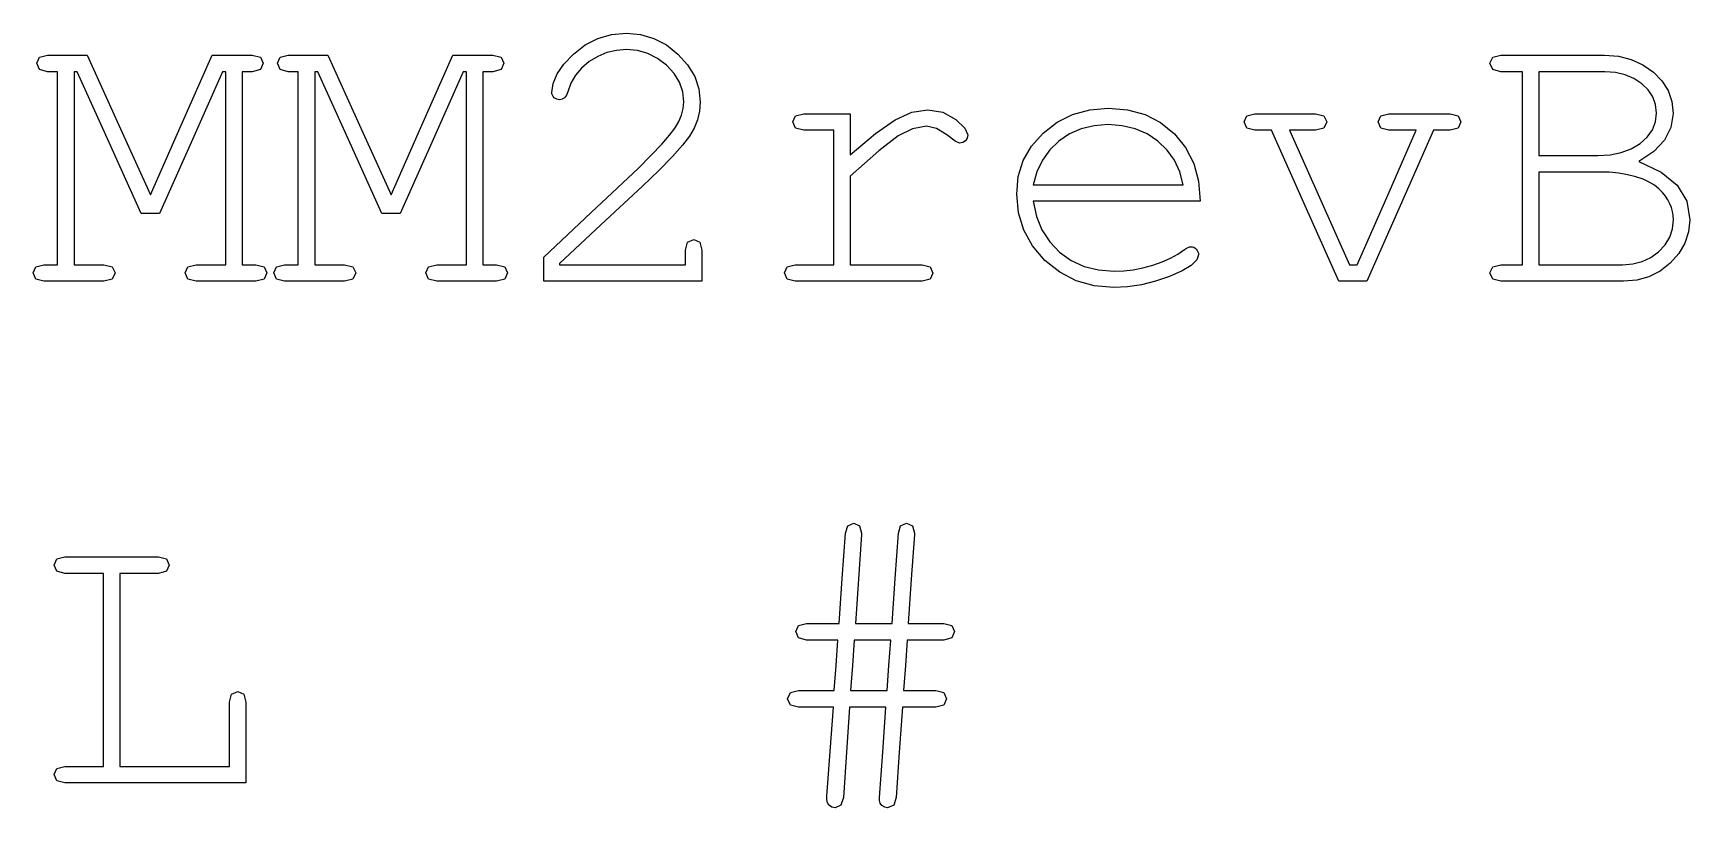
# Model space of a CAD drawing. Extents: x 0 to 32.1, y 0 to 15.
import ezdxf

# ---------------------------------------------------------------- set-up
doc = ezdxf.new("R2010")
doc.units = 0
doc.layers.add('Layer_1', color=7, linetype='CONTINUOUS')

msp = doc.modelspace()

# ---------------------------------------------------------------- linework, layer by layer
at = {"layer": 'Layer_1', "color": 7}
for points in [[(10.043137, 13.849738), (10.069356, 14.027521), (10.148048, 14.211135), (10.279199, 14.400577), (10.462816, 14.595852), (10.687233, 14.772664), (10.933024, 14.898958), (11.200186, 14.974735), (11.488722, 14.999994), (11.763654, 14.974735), (12.021103, 14.898958), (12.261065, 14.772664), (12.483541, 14.595852), (12.673954, 14.386005), (12.809962, 14.160617), (12.89157, 13.919684), (12.918776, 13.663209), (12.905653, 13.490765), (12.866308, 13.323182), (12.800734, 13.160455), (12.708927, 13.002589), (12.576313, 12.828686), (12.380555, 12.6101), (12.12165, 12.346823), (11.799601, 12.038859), (10.995197, 11.288856), (10.190793, 10.538857), (10.190793, 10.527201), (10.190793, 10.515545), (11.411001, 10.515545), (12.631208, 10.515545), (12.631208, 10.65544), (12.631208, 10.795337), (12.672009, 10.952718), (12.79442, 11.005181), (12.910998, 10.952718), (12.94986, 10.795337), (12.94986, 10.496114), (12.94986, 10.196891), (11.41877, 10.196891), (9.887684, 10.196891), (9.887684, 10.430051), (9.887684, 10.663212), (10.804782, 11.525906), (11.72188, 12.3886), (11.970097, 12.638274), (12.170712, 12.851035), (12.323724, 13.026877), (12.429134, 13.165804), (12.503937, 13.287726), (12.557371, 13.412562), (12.589431, 13.540315), (12.600127, 13.670984), (12.579243, 13.866739), (12.516581, 14.049867), (12.412145, 14.220366), (12.265937, 14.378239), (12.092034, 14.510846), (11.904534, 14.605566), (11.703434, 14.6624), (11.488733, 14.681337), (11.294917, 14.666746), (11.109847, 14.623033), (10.933517, 14.550174), (10.765937, 14.448165), (10.620697, 14.324295), (10.503631, 14.185856), (10.414739, 14.032844), (10.354019, 13.865263), (10.326333, 13.797256), (10.289904, 13.74868), (10.244729, 13.719535), (10.190813, 13.709826), (10.164087, 13.712366), (10.138348, 13.719648), (10.113569, 13.731783), (10.089777, 13.748773), (10.069373, 13.772564), (10.05481, 13.797343), (10.046061, 13.823082), (10.043154, 13.849809)], [(2.44819, 11.510429), (2.269434, 11.510429), (2.09068, 11.510429), (1.472802, 12.88219), (0.854927, 14.253951), (0.823838, 14.253951), (0.792751, 14.253951), (0.792751, 12.384782), (0.792751, 10.51561), (1.080316, 10.51561), (1.36788, 10.51561), (1.531092, 10.476751), (1.585496, 10.36017), (1.531092, 10.237759), (1.36788, 10.196956), (0.788865, 10.196956), (0.209849, 10.196956), (0.052465, 10.237759), (0.000006, 10.36017), (0.052465, 10.476751), (0.209849, 10.51561), (0.341974, 10.51561), (0.474099, 10.51561), (0.474099, 12.384782), (0.474099, 14.253951), (0.376947, 14.253951), (0.279798, 14.253951), (0.122414, 14.294752), (0.069954, 14.417163), (0.122414, 14.53374), (0.279798, 14.572605), (0.664512, 14.572605), (1.049229, 14.572605), (1.659331, 13.220272), (2.269434, 11.86794), (2.86788, 13.220272), (3.466327, 14.572605), (3.854927, 14.572605), (4.243527, 14.572605), (4.400908, 14.53374), (4.453374, 14.417163), (4.400908, 14.294752), (4.243527, 14.253951), (4.146378, 14.253951), (4.049228, 14.253951), (4.049228, 12.384782), (4.049228, 10.51561), (4.181351, 10.51561), (4.313476, 10.51561), (4.470857, 10.476751), (4.523322, 10.36017), (4.470857, 10.237759), (4.313476, 10.196956), (3.73446, 10.196956), (3.155445, 10.196956), (2.998058, 10.237759), (2.945601, 10.36017), (2.998058, 10.476751), (3.155445, 10.51561), (3.44301, 10.51561), (3.730574, 10.51561), (3.730574, 12.384782), (3.730574, 14.253951), (3.699485, 14.253951), (3.668398, 14.253951), (3.058293, 12.88219), (2.44819, 11.510429)], [(7.108368, 11.510429), (6.929611, 11.510429), (6.750854, 11.510429), (6.13298, 12.88219), (5.515105, 14.253951), (5.484015, 14.253951), (5.452928, 14.253951), (5.452928, 12.384779), (5.452928, 10.51561), (5.740493, 10.51561), (6.028058, 10.51561), (6.191267, 10.476751), (6.245674, 10.36017), (6.191267, 10.237759), (6.028058, 10.196956), (5.449042, 10.196956), (4.870027, 10.196956), (4.712643, 10.237759), (4.66018, 10.36017), (4.712643, 10.476751), (4.870027, 10.51561), (5.002149, 10.51561), (5.134274, 10.51561), (5.134274, 12.384782), (5.134274, 14.253951), (5.037122, 14.253951), (4.939973, 14.253951), (4.782591, 14.294752), (4.730129, 14.417163), (4.782591, 14.53374), (4.939973, 14.572605), (5.324687, 14.572605), (5.709404, 14.572605), (6.319506, 13.220272), (6.929611, 11.86794), (7.528055, 13.220272), (8.126501, 14.572605), (8.515102, 14.572605), (8.903705, 14.572605), (9.061086, 14.53374), (9.113548, 14.417163), (9.061086, 14.294752), (8.903705, 14.253951), (8.806553, 14.253951), (8.709403, 14.253951), (8.709403, 12.384782), (8.709403, 10.51561), (8.841528, 10.51561), (8.973653, 10.51561), (9.131032, 10.476751), (9.183497, 10.36017), (9.131032, 10.237759), (8.973653, 10.196956), (8.394638, 10.196956), (7.815622, 10.196956), (7.658235, 10.237759), (7.605776, 10.36017), (7.658235, 10.476751), (7.815622, 10.51561), (8.103187, 10.51561), (8.390752, 10.51561), (8.390752, 12.384782), (8.390752, 14.253951), (8.359662, 14.253951), (8.328575, 14.253951), (7.71847, 12.88219), (7.108368, 11.510429)], [(28.839298, 10.515537), (28.839298, 12.384706), (28.839298, 14.253877), (28.629452, 14.253877), (28.419608, 14.253877), (28.262227, 14.294678), (28.209765, 14.417089), (28.262227, 14.533667), (28.419608, 14.572532), (29.4222, 14.572532), (30.424792, 14.572532), (30.696812, 14.552127), (30.945514, 14.490922), (31.170903, 14.388915), (31.372977, 14.246105), (31.539586, 14.076577), (31.658597, 13.886647), (31.730002, 13.676315), (31.753793, 13.445587), (31.712501, 13.171623), (31.588634, 12.924859), (31.382191, 12.705299), (31.09317, 12.512945), (31.524998, 12.311356), (31.833453, 12.056337), (32.018523, 11.747888), (32.080217, 11.386003), (32.056426, 11.149927), (31.985021, 10.931337), (31.866013, 10.730237), (31.699403, 10.546623), (31.503157, 10.393611), (31.287483, 10.284317), (31.052378, 10.21874), (30.797847, 10.196896), (30.203287, 10.196896), (29.608726, 10.196896), (28.419608, 10.196896), (28.262227, 10.2377), (28.209765, 10.360111), (28.262227, 10.476691), (28.419608, 10.515551), (28.629452, 10.515551), (28.839298, 10.515551)], [(29.157953, 12.629539), (29.729196, 12.629539), (30.014819, 12.629539), (30.300439, 12.629539), (30.537968, 12.644102), (30.753157, 12.687821), (30.946, 12.760688), (31.116501, 12.862694), (31.255911, 12.987044), (31.355487, 13.126942), (31.415234, 13.282381), (31.435159, 13.453368), (31.417181, 13.617063), (31.36326, 13.766189), (31.273394, 13.900741), (31.147588, 14.020725), (30.995061, 14.122732), (30.825048, 14.195593), (30.637548, 14.239312), (30.432564, 14.253875), (30.113913, 14.253875), (29.795258, 14.253875), (29.157953, 14.253875), (29.157953, 13.441698), (29.157953, 12.629522)], [(17.93647, 12.870464), (17.856804, 12.911264), (17.695537, 13.033676), (17.495404, 13.156084), (17.299164, 13.19689), (17.029083, 13.150256), (16.747352, 13.010361), (16.376235, 12.722794), (15.822481, 12.233158), (15.822481, 11.37435), (15.822481, 10.515542), (16.518077, 10.515542), (17.213673, 10.515542), (17.371054, 10.474738), (17.423517, 10.35233), (17.371054, 10.235747), (17.213673, 10.196888), (15.985693, 10.196888), (14.757713, 10.196888), (14.600329, 10.237692), (14.54787, 10.360103), (14.600329, 10.476683), (14.757713, 10.515542), (15.130769, 10.515542), (15.503827, 10.515542), (15.503827, 11.817354), (15.503827, 13.119169), (15.212376, 13.119169), (14.920925, 13.119169), (14.763541, 13.15997), (14.711082, 13.282381), (14.763541, 13.398959), (14.920925, 13.437821), (15.371702, 13.437821), (15.822481, 13.437821), (15.822481, 13.041448), (15.822481, 12.645075), (16.308231, 13.058932), (16.692948, 13.32124), (17.017427, 13.466963), (17.322481, 13.515542), (17.613929, 13.468907), (17.866521, 13.329013), (18.041389, 13.161912), (18.099682, 13.033676), (18.088026, 12.969555), (18.053056, 12.917095), (18.000591, 12.882119), (17.936475, 12.870464)], [(22.596673, 11.743519), (21.788382, 11.743519), (20.980092, 11.743519), (20.171802, 11.743519), (19.363512, 11.743519), (19.42763, 11.45158), (19.534494, 11.18976), (19.684105, 10.958055), (19.876465, 10.756472), (20.102824, 10.596658), (20.354442, 10.482508), (20.631319, 10.414016), (20.933458, 10.391184), (21.117069, 10.398465), (21.302627, 10.420337), (21.490127, 10.456769), (21.679575, 10.507773), (21.860756, 10.570434), (22.023482, 10.641839), (22.167751, 10.721988), (22.293563, 10.810882), (22.330481, 10.834673), (22.363509, 10.851663), (22.392648, 10.861851), (22.417907, 10.865266), (22.447532, 10.862359), (22.474259, 10.85361), (22.49805, 10.839048), (22.518934, 10.818643), (22.539339, 10.794344), (22.553902, 10.768125), (22.562651, 10.73996), (22.565558, 10.709846), (22.530582, 10.607837), (22.42566, 10.503886), (22.250789, 10.397991), (22.005973, 10.290157), (21.73152, 10.194949), (21.459986, 10.126945), (21.191367, 10.086141), (20.925663, 10.072538), (20.547748, 10.105569), (20.198977, 10.20466), (19.879352, 10.369814), (19.588875, 10.601033), (19.350857, 10.879369), (19.180844, 11.185876), (19.078835, 11.520561), (19.044833, 11.883417), (19.076893, 12.222467), (19.173071, 12.532378), (19.333368, 12.813144), (19.557786, 13.064765), (19.828835, 13.275577), (20.129029, 13.426159), (20.458368, 13.51651), (20.816852, 13.546629), (21.191364, 13.515539), (21.529935, 13.422273), (21.832556, 13.266833), (22.099236, 13.04922), (22.316849, 12.783996), (22.472292, 12.477974), (22.565558, 12.131149), (22.596647, 11.743522)], [(19.363487, 12.062174), (20.09017, 12.062174), (20.816852, 12.062174), (21.543538, 12.062174), (22.27022, 12.062174), (22.204643, 12.313303), (22.101178, 12.538206), (21.959824, 12.736879), (21.780585, 12.909323), (21.571709, 13.048732), (21.341461, 13.148311), (21.089843, 13.208058), (20.816852, 13.227983), (20.544344, 13.208058), (20.294182, 13.148311), (20.066367, 13.048732), (19.860895, 12.909323), (19.68408, 12.739795), (19.542241, 12.542092), (19.435377, 12.316219), (19.363487, 12.062174)], [(25.826796, 10.196885), (25.554773, 10.196885), (25.282754, 10.196885), (24.629903, 11.658026), (23.977055, 13.119166), (23.81773, 13.119166), (23.658404, 13.119166), (23.50102, 13.159967), (23.448558, 13.282378), (23.50102, 13.398956), (23.658404, 13.437818), (24.245189, 13.437818), (24.831977, 13.437818), (24.995189, 13.398956), (25.049593, 13.282378), (24.995189, 13.159967), (24.831977, 13.119166), (24.579385, 13.119166), (24.326796, 13.119166), (24.909698, 11.817351), (25.4926, 10.515539), (25.566432, 10.515539), (25.640267, 10.515539), (26.21151, 11.817351), (26.782753, 13.119166), (26.518506, 13.119166), (26.254258, 13.119166), (26.096872, 13.159967), (26.044412, 13.282378), (26.096872, 13.398956), (26.254258, 13.437818), (26.84493, 13.437818), (27.435604, 13.437818), (27.592985, 13.398956), (27.64545, 13.282378), (27.592985, 13.159967), (27.435604, 13.119166), (27.276278, 13.119166), (27.116953, 13.119166), (26.471874, 11.658026), (25.826796, 10.196885)], [(31.76158, 11.386), (31.757205, 11.466631), (31.744082, 11.545326), (31.722238, 11.622073), (31.691634, 11.696879), (31.655204, 11.770226), (31.608079, 11.842605), (31.550274, 11.91401), (31.481787, 11.984444), (31.398235, 12.054393), (31.295258, 12.116569), (31.17285, 12.170973), (31.031011, 12.217605), (30.875568, 12.258408), (30.704584, 12.287553), (30.518058, 12.305051), (30.315987, 12.310865), (30.02648, 12.310865), (29.736971, 12.310865), (29.157955, 12.310865), (29.157955, 11.413195), (29.157955, 10.515528), (29.966245, 10.515528), (30.370391, 10.515528), (30.774536, 10.515528), (30.97272, 10.531078), (31.155361, 10.577716), (31.322459, 10.65544), (31.474018, 10.764245), (31.599824, 10.899283), (31.689686, 11.04792), (31.743608, 11.210164), (31.761585, 11.386006)], [(16.389855, 0.202073), (16.452032, 1.076425), (16.514208, 1.950778), (16.160581, 1.950778), (15.806953, 1.950778), (15.748663, 1.076425), (15.690373, 0.202073), (15.637908, 0.050519), (15.527161, 0.000001), (15.468871, 0.011657), (15.418353, 0.046627), (15.383377, 0.099087), (15.371722, 0.163208), (15.371722, 0.198181), (15.371722, 0.225387), (15.433898, 1.088081), (15.496074, 1.950775), (15.157992, 1.950775), (14.819909, 1.950775), (14.662525, 1.991576), (14.610066, 2.113987), (14.662525, 2.230567), (14.819909, 2.269427), (15.165764, 2.269427), (15.511619, 2.269427), (15.546592, 2.759065), (15.581568, 3.248704), (15.278458, 3.248704), (14.975349, 3.248704), (14.817965, 3.289505), (14.765505, 3.411916), (14.817965, 3.528493), (14.975349, 3.567355), (15.290114, 3.567355), (15.604882, 3.567355), (15.667059, 4.441708), (15.729235, 5.316061), (15.777808, 5.461783), (15.892447, 5.510359), (16.003197, 5.461783), (16.040117, 5.316061), (16.040114, 5.306352), (16.040117, 5.292749), (15.981827, 4.430055), (15.923537, 3.567361), (16.277164, 3.567361), (16.630791, 3.567361), (16.692967, 4.441714), (16.755144, 5.316066), (16.797884, 5.461789), (16.910583, 5.510365), (17.027161, 5.461789), (17.066023, 5.316066), (17.06602, 5.302463), (17.066023, 5.292755), (17.003847, 4.430061), (16.94167, 3.567367), (17.287525, 3.567367), (17.63338, 3.567367), (17.790761, 3.528505), (17.843226, 3.411927), (17.790761, 3.289516), (17.63338, 3.248715), (17.279753, 3.248715), (16.926128, 3.248715), (16.891152, 2.759076), (16.856179, 2.269438), (17.167058, 2.269438), (17.47794, 2.269438), (17.635322, 2.230579), (17.687784, 2.113998), (17.635322, 1.991587), (17.47794, 1.950786), (17.1554, 1.950786), (16.832862, 1.950786), (16.770686, 1.076434), (16.708509, 0.202081), (16.663814, 0.050528), (16.545298, 0.00001), (16.490894, 0.011666), (16.43649, 0.046636), (16.401514, 0.093267), (16.389858, 0.139899), (16.389855, 0.170983), (16.389858, 0.202075)], [(1.678759, 4.538852), (1.678759, 2.669683), (1.678759, 0.800511), (2.739638, 0.800511), (3.80052, 0.800511), (3.80052, 1.422272), (3.80052, 2.044033), (3.841321, 2.201417), (3.963732, 2.253879), (4.08031, 2.201417), (4.119174, 2.044033), (4.119174, 1.262946), (4.119174, 0.481856), (2.366583, 0.481856), (0.613991, 0.481856), (0.456607, 0.52266), (0.404148, 0.645071), (0.456607, 0.761651), (0.613991, 0.800511), (0.987047, 0.800511), (1.360105, 0.800511), (1.360105, 2.669683), (1.360105, 4.538852), (0.987047, 4.538852), (0.613991, 4.538852), (0.456607, 4.579652), (0.404148, 4.702064), (0.456607, 4.818641), (0.613991, 4.857506), (1.519431, 4.857506), (2.424873, 4.857506), (2.582254, 4.818641), (2.634717, 4.702064), (2.582254, 4.579652), (2.424873, 4.538852), (2.051815, 4.538852), (1.678759, 4.538852)], [(16.607474, 3.248709), (16.253847, 3.248709), (15.900219, 3.248709), (15.865246, 2.759071), (15.830273, 2.269432), (16.183898, 2.269432), (16.537525, 2.269432), (16.572498, 2.759071), (16.607474, 3.248709)]]:
    msp.add_lwpolyline(points, dxfattribs=at)

doc.saveas('drawing.dxf')
